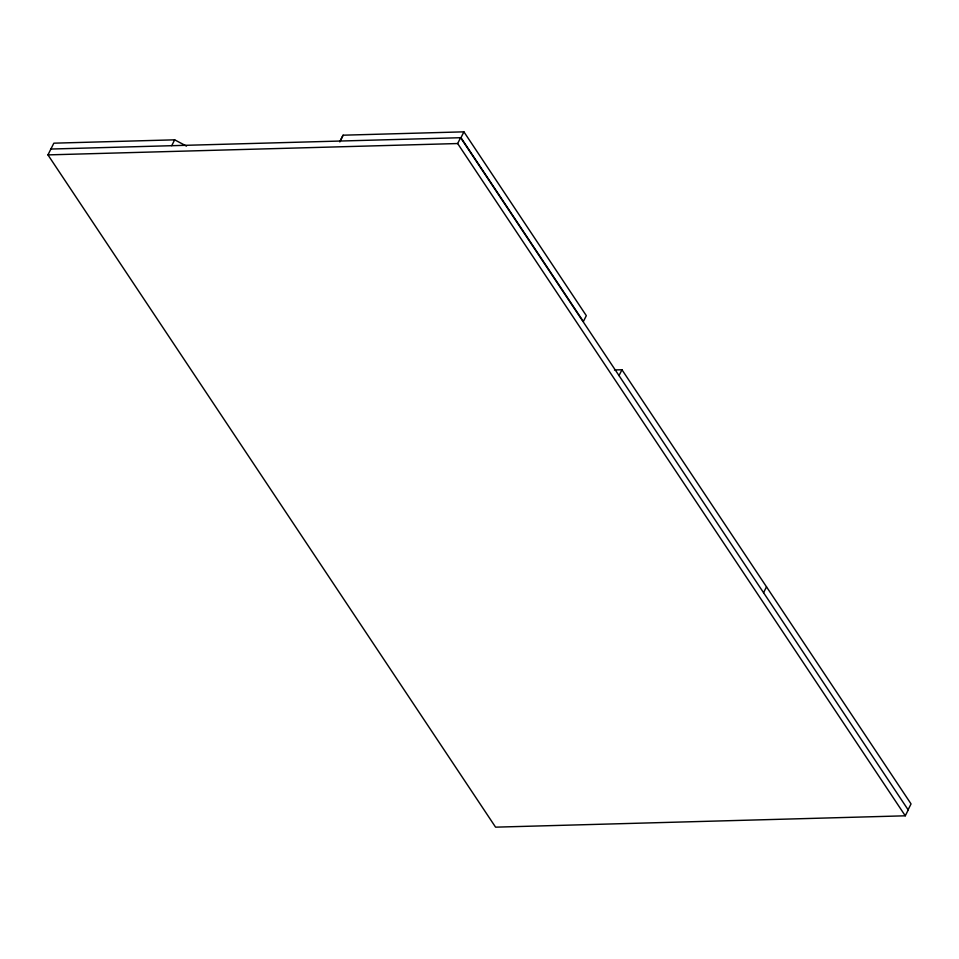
<?xml version="1.0" encoding="UTF-8"?>
<svg xmlns="http://www.w3.org/2000/svg" width="959" height="959" viewBox="0 0 959 959"><rect width="100%" height="100%" fill="white"/><g stroke="black" fill="none" stroke-linecap="round" stroke-linejoin="round"><path stroke-width="1.44" d="M339.846 141.92L343.082 135.195L463.916 131.839L586.321 315.667L583.372 321.517L460.979 137.7L50.899 149.041M905.284 815.809L457.659 143.538L460.596 137.688L908.221 809.959L905.284 815.809L495.575 827.161L47.95 154.89L53.836 143.179L174.67 139.834L186.502 146.104M171.721 145.684L174.67 139.834M340.145 141.045L343.082 135.195M460.979 137.7L463.916 131.839M619.011 375.604L621.959 369.754L614.479 369.958M763.556 592.686L766.505 586.836M908.101 809.78L911.05 803.918L621.959 369.754M47.95 154.89L457.659 143.538"/></g></svg>
